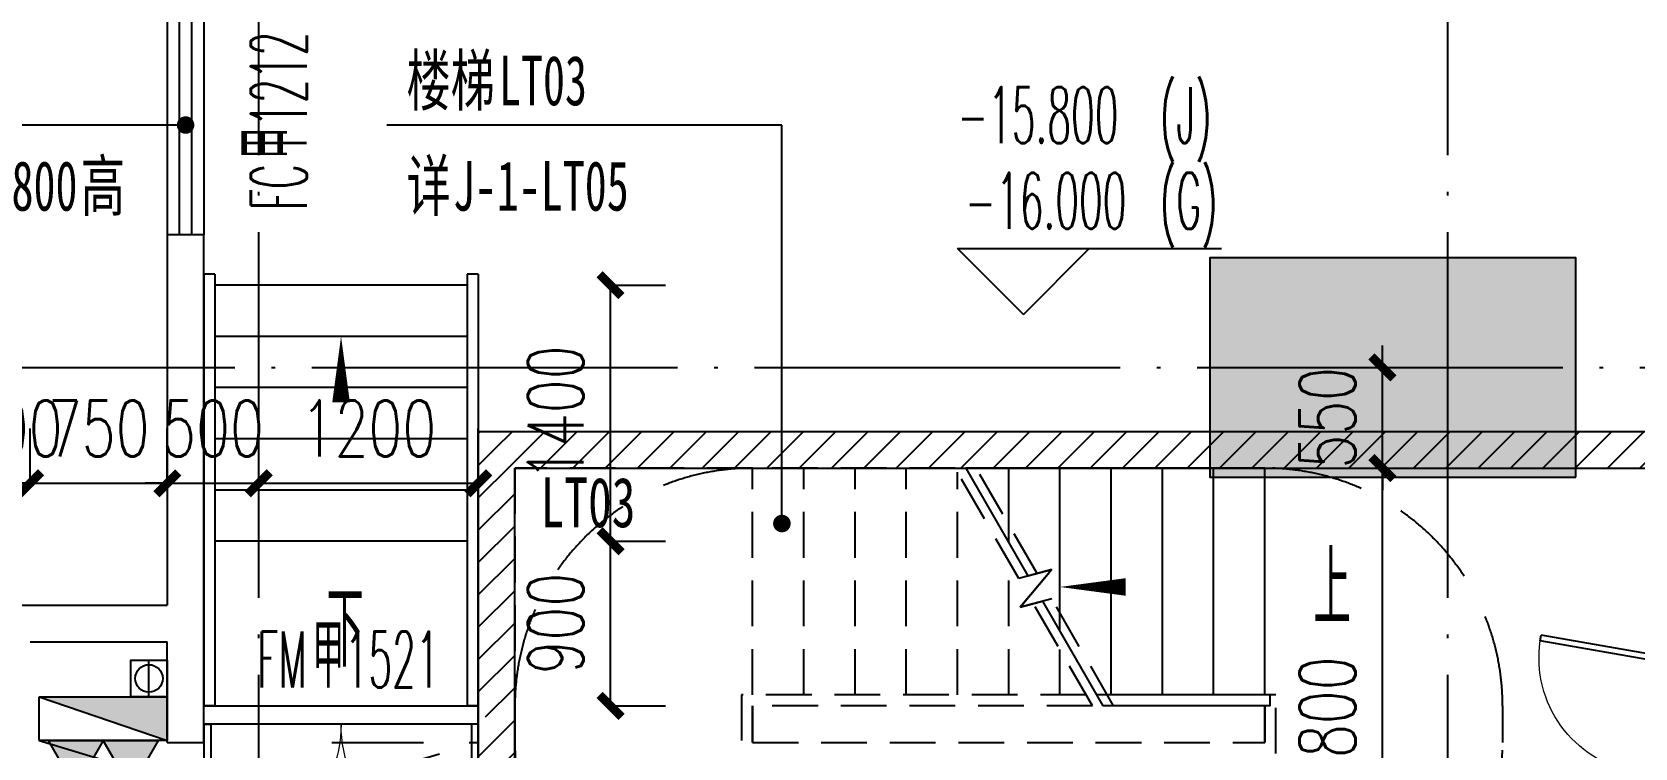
# Model space of a CAD drawing. Header units: millimetres. Extents: x 12325263 to 13848842, y -1463133 to 573208.
# Drawn here: x 12596558 to 12605320, y -1349967 to -1346053 of the extents above; entities that cross this region are included whole.
import ezdxf

# ---------------------------------------------------------------- set-up
doc = ezdxf.new("R2010")
doc.units = ezdxf.units.MM
doc.header["$LTSCALE"] = 1000
for name, pattern in [('ACAD_ISO02W100', [15, 12, -3]), ('DASHED2', [0.375, 0.25, -0.125]), ('DOTE', [2.42, 2, -0.2, 0.02, -0.2])]:
    doc.linetypes.add(name, pattern=pattern)
for name, color, linetype in [('#s-灭火器', 20, 'Continuous'), ('A-ANNO-DIMS', 83, 'Continuous'), ('A-ANNO-ELEV', 3, 'Continuous'), ('A-ANNO-IDEN', 2, 'Continuous'), ('A-ANNO-TEXT', 7, 'Continuous'), ('A-AXIS', 16, 'DOTE'), ('A-COLS', 6, 'Continuous'), ('A-WALL', 5, 'Continuous'), ('A-WALL-PATT', 8, 'Continuous'), ('A_WALL(防火墙)', 151, 'Continuous'), ('AXIS', 3, 'Continuous'), ('DIM_SYMB', 3, 'Continuous'), ('DOOR_FIRE', 1, 'Continuous'), ('DOOR_FIRE_TEXT', 7, 'Continuous'), ('EQUIP_消火栓', 7, 'Continuous'), ('PUB_DIM', 83, 'Continuous'), ('PUB_HATCH', 8, 'Continuous'), ('PUB_TEXT', 7, 'Continuous'), ('STAIR', 2, 'Continuous'), ('VPIPE-消防高', 3, 'Continuous'), ('投影线', 6, 'ACAD_ISO02W100'), ('水条件', 1, 'Continuous')]:
    doc.layers.add(name, color=color, linetype=linetype)
doc.styles.add('_TCH_DIM', font='SIMPLEX.shx', dxfattribs={"width": 0.7, "bigfont": 'GBCBIG.shx'})
doc.styles.add('_TCH_DIM_T3', font='SIMPLEX.shx', dxfattribs={"width": 0.705882, "bigfont": 'GBCBIG.shx'})
doc.styles.add('_TCH_WINDOW', font='SIMPLEX', dxfattribs={"width": 0.7, "height": 3.5, "bigfont": 'GBCBIG'})
doc.styles.add('TITXV', font='', dxfattribs={"width": 0.7})
doc.styles.add('宋体', font='', dxfattribs={"width": 0.65})
doc.styles.get('TITXV').set_extended_font_data('SimSun')
doc.styles.get('宋体').set_extended_font_data('SimSun')
doc.dimstyles.new('_TCH_ARCH&&120', dxfattribs={"dimtxt": 306, "dimasz": 120, "dimexe": 300, "dimexo": 360, "dimgap": 147, "dimtad": 1, "dimdec": 0, "dimzin": 0, "dimdsep": 46, "dimtxsty": '_TCH_DIM_T3', "dimblk": 'ARCHTICK', "dimcen": 0.09, "dimclrt": 7, "dimazin": 2, "dimtfac": 1, "dimtdec": 0, "dimtix": 1, "dimtmove": 2, "dimatfit": 3, "dimfxl": 1, "dimfxlon": 1, "dimtolj": 1, "dimtzin": 0, "dimarcsym": 0})
pattern_1 = [(45, (0, 89.76), (-88.388383, 88.388383), [])]

# ---------------------------------------------------------------- blocks, each defined once
blk = doc.blocks.new('_FZH')
blk.add_lwpolyline([(-0.5, -0.5), (0.5, -0.5), (0.5, 0.5), (-0.5, 0.5)], close=True)
at = {"layer": 'PUB_HATCH'}
blk.add_solid([(-0.5, -0.5), (0.5, -0.5), (-0.5, 0.5), (0.5, 0.5)], dxfattribs=at)
blk = doc.blocks.new('asdgadfg')
at = {"layer": 'A-COLS', "xscale": 1200, "yscale": 2000, "zscale": 2000, "rotation": 90}
blk.add_blockref('_FZH', (-300, 38000), dxfattribs=at)
blk = doc.blocks.new('管位')
at = {"layer": '水条件'}
blk.add_line((12573126, 675360.4), (12573126, 675160.4), dxfattribs=at)
blk.add_lwpolyline([(12573026, 675360.4), (12573226, 675360.4), (12573226, 675160.4), (12573026, 675160.4)], close=True, dxfattribs=at)
blk = doc.blocks.new('灭火器')
at = {"layer": '#s-灭火器', "ltscale": 1000}
for points in [[(292444.1, 59706.6), (292144.1, 59706.6), (292294.1, 59446.8)], [(292744.1, 59706.6), (292444.1, 59706.6), (292594.1, 59446.8)]]:
    blk.add_hatch(color=256, dxfattribs=at).paths.add_polyline_path(points)
for points in [[(292294.1, 59446.8), (292444.1, 59706.6), (292144.1, 59706.6)], [(292594.1, 59446.8), (292744.1, 59706.6), (292444.1, 59706.6)]]:
    blk.add_lwpolyline(points, close=True, dxfattribs=at)
blk = doc.blocks.new('$TWTSYS$00000508')
for p, q in [((-0.5, 0.5), (0.324, 1.224)), ((-0.5, 0.5), (-0.5, -0.5)), ((-0.5, -0.5), (0.5, 0.5)), ((0.5, 0.5), (-0.5, 0.5)), ((0.5, -0.5), (0.5, 0.5)), ((-0.5, -0.5), (0.5, -0.5))]:
    blk.add_line(p, q)
blk.add_solid([(0.5, -0.5), (0.5, 0.5), (-0.5, -0.5)])
blk = doc.blocks.new('消火栓')
at = {"layer": '#s-灭火器', "rotation": 180.0000000000001}
blk.add_blockref('灭火器', (12864422.1, 734931.8), dxfattribs=at)
at = {"layer": 'EQUIP_消火栓', "xscale": 700, "yscale": 240, "zscale": 700}
blk.add_blockref('$TWTSYS$00000508', (12571977.9, 675105.2), dxfattribs=at)
blk = doc.blocks.new('asdfsadfasdfsa')
at = {"layer": 'VPIPE-消防高'}
blk.add_circle((39000, 5850), 75, dxfattribs=at)
at = {"xscale": -1, "rotation": 180}
blk.add_blockref('消火栓', (-12533228, 680735.2), dxfattribs=at)
at = {"layer": '水条件', "rotation": 180.0000000000001}
blk.add_blockref('管位', (12612125.9, 681110.4), dxfattribs=at)
blk = doc.blocks.new('qlzw')
at = {"layer": 'A-AXIS'}
for p, q in [((12464366.8, 979489.8), (12464366.8, 1082089.8)), ((12470866.8, 979489.8), (12470866.8, 1082089.8)), ((12411416.8, 1033989.8), (12486866.8, 1033989.8))]:
    blk.add_line(p, q, dxfattribs=at)
blk = doc.blocks.new('_ArchTick')
at = {"color": 0, "linetype": 'ByBlock', "const_width": 0.4}
blk.add_lwpolyline([(-0.5, -0.5), (0.5, 0.5)], dxfattribs=at)
blk = doc.blocks.new('*D3316')
at = {"layer": 'A-ANNO-DIMS', "color": 0, "lineweight": -2, "transparency": 16777216}
for p, q in [((12599719, -1347436.8), (12600020, -1347436.8)), ((12599720, -1348836.8), (12599720, -1347436.8)), ((12599719, -1348836.8), (12600020, -1348836.8))]:
    blk.add_line(p, q, dxfattribs=at)
at = {"layer": 'Defpoints', "color": 0, "transparency": 16777216}
for p in [(12598936.8, -1347436.8), (12599720, -1347436.8), (12598936.8, -1348836.8)]:
    blk.add_point(p, dxfattribs=at)
at = {"layer": 'A-ANNO-DIMS', "color": 0, "lineweight": -2, "transparency": 16777216, "xscale": 120, "yscale": 120, "zscale": 120}
for p, rotation in [((12599720, -1347436.8), 90), ((12599720, -1348836.8), 270)]:
    blk.add_blockref('_ArchTick', p, dxfattribs=dict(at, rotation=rotation))
at = {"layer": 'A-ANNO-DIMS', "color": 7, "transparency": 16777216, "insert": (12599420, -1348136.8), "char_height": 306, "attachment_point": 5, "rotation": 90, "style": '_TCH_DIM_T3'}
blk.add_mtext('\\A1;1400', dxfattribs=at)
blk = doc.blocks.new('*D3317')
at = {"layer": 'A-ANNO-DIMS', "color": 0, "lineweight": -2, "transparency": 16777216}
for p, q in [((12599719, -1348836.8), (12600020, -1348836.8)), ((12599720, -1349736.8), (12599720, -1348836.8)), ((12599719, -1349736.8), (12600020, -1349736.8))]:
    blk.add_line(p, q, dxfattribs=at)
at = {"layer": 'Defpoints', "color": 0, "transparency": 16777216}
for p in [(12598936.8, -1348836.8), (12599720, -1348836.8), (12598936.8, -1349736.8)]:
    blk.add_point(p, dxfattribs=at)
at = {"layer": 'A-ANNO-DIMS', "color": 0, "lineweight": -2, "transparency": 16777216, "xscale": 120, "yscale": 120, "zscale": 120}
for p, rotation in [((12599720, -1348836.8), 90), ((12599720, -1349736.8), 270)]:
    blk.add_blockref('_ArchTick', p, dxfattribs=dict(at, rotation=rotation))
at = {"layer": 'A-ANNO-DIMS', "color": 7, "transparency": 16777216, "insert": (12599420, -1349286.8), "char_height": 306, "attachment_point": 5, "rotation": 90, "style": '_TCH_DIM_T3'}
blk.add_mtext('\\A1;900', dxfattribs=at)
blk = doc.blocks.new('*D3572')
at = {"layer": 'Defpoints', "color": 0, "transparency": 16777216}
for p in [(12603096.8, -1348436.8), (12603940, -1348436.8), (12603096.8, -1351236.8)]:
    blk.add_point(p, dxfattribs=at)
at = {"layer": 'PUB_DIM', "color": 0, "lineweight": -2, "transparency": 16777216}
for p, q in [((12603939, -1348436.8), (12604240, -1348436.8)), ((12603940, -1351236.8), (12603940, -1348436.8)), ((12603939, -1351236.8), (12604240, -1351236.8))]:
    blk.add_line(p, q, dxfattribs=at)
at = {"layer": 'PUB_DIM', "color": 0, "lineweight": -2, "transparency": 16777216, "xscale": 120, "yscale": 120, "zscale": 120}
for p, rotation in [((12603940, -1348436.8), 90), ((12603940, -1351236.8), 270)]:
    blk.add_blockref('_ArchTick', p, dxfattribs=dict(at, rotation=rotation))
at = {"layer": 'PUB_DIM', "color": 7, "transparency": 16777216, "insert": (12603640, -1349836.8), "char_height": 306, "attachment_point": 5, "rotation": 90, "style": '_TCH_DIM_T3'}
blk.add_mtext('\\A1;2800', dxfattribs=at)
blk = doc.blocks.new('*D3573')
at = {"layer": 'Defpoints', "color": 0, "transparency": 16777216}
for p in [(12603096.8, -1347886.8), (12603940, -1347886.8), (12603096.8, -1348436.8)]:
    blk.add_point(p, dxfattribs=at)
at = {"layer": 'PUB_DIM', "color": 0, "lineweight": -2, "transparency": 16777216}
for p, q in [((12603940, -1347886.8), (12603940, -1347766.8)), ((12603939, -1347886.8), (12604240, -1347886.8)), ((12603940, -1348436.8), (12603940, -1347886.8)), ((12603939, -1348436.8), (12604240, -1348436.8)), ((12603940, -1348436.8), (12603940, -1348556.8))]:
    blk.add_line(p, q, dxfattribs=at)
at = {"layer": 'PUB_DIM', "color": 0, "lineweight": -2, "transparency": 16777216, "xscale": 120, "yscale": 120, "zscale": 120}
for p, rotation in [((12603940, -1347886.8), 270), ((12603940, -1348436.8), 90)]:
    blk.add_blockref('_ArchTick', p, dxfattribs=dict(at, rotation=rotation))
at = {"layer": 'PUB_DIM', "color": 7, "transparency": 16777216, "insert": (12603640, -1348161.8), "char_height": 306, "attachment_point": 5, "rotation": 90, "style": '_TCH_DIM_T3'}
blk.add_mtext('\\A1;550', dxfattribs=at)
blk = doc.blocks.new('*D3651')
at = {"layer": 'Defpoints', "color": 0, "transparency": 16777216}
for p in [(12596546.8, -1348520), (12596346.8, -1349386.8), (12596546.8, -1349386.8)]:
    blk.add_point(p, dxfattribs=at)
at = {"layer": 'PUB_DIM', "color": 0, "lineweight": -2, "transparency": 16777216}
for p, q in [((12596346.8, -1348521), (12596346.8, -1348220)), ((12596546.8, -1348521), (12596546.8, -1348220)), ((12596346.8, -1348520), (12596226.8, -1348520)), ((12596346.8, -1348520), (12596546.8, -1348520)), ((12596546.8, -1348520), (12596666.8, -1348520))]:
    blk.add_line(p, q, dxfattribs=at)
at = {"layer": 'PUB_DIM', "color": 0, "lineweight": -2, "transparency": 16777216, "xscale": 120, "yscale": 120, "zscale": 120}
blk.add_blockref('_ArchTick', (12596346.8, -1348520), dxfattribs=at)
at = {"layer": 'PUB_DIM', "color": 0, "lineweight": -2, "transparency": 16777216, "xscale": 120, "yscale": 120, "zscale": 120, "rotation": 180}
blk.add_blockref('_ArchTick', (12596546.8, -1348520), dxfattribs=at)
at = {"layer": 'PUB_DIM', "color": 7, "transparency": 16777216, "insert": (12596446.8, -1348220), "char_height": 306, "attachment_point": 5, "style": '_TCH_DIM_T3'}
blk.add_mtext('\\A1;200', dxfattribs=at)
blk = doc.blocks.new('*D3652')
at = {"layer": 'Defpoints', "color": 0, "transparency": 16777216}
for p in [(12597296.8, -1348520), (12596546.8, -1349386.8), (12597296.8, -1349386.8)]:
    blk.add_point(p, dxfattribs=at)
at = {"layer": 'PUB_DIM', "color": 0, "lineweight": -2, "transparency": 16777216}
for p, q in [((12596546.8, -1348521), (12596546.8, -1348220)), ((12597296.8, -1348521), (12597296.8, -1348220)), ((12596546.8, -1348520), (12596426.8, -1348520)), ((12596546.8, -1348520), (12597296.8, -1348520)), ((12597296.8, -1348520), (12597416.8, -1348520))]:
    blk.add_line(p, q, dxfattribs=at)
at = {"layer": 'PUB_DIM', "color": 0, "lineweight": -2, "transparency": 16777216, "xscale": 120, "yscale": 120, "zscale": 120}
blk.add_blockref('_ArchTick', (12596546.8, -1348520), dxfattribs=at)
at = {"layer": 'PUB_DIM', "color": 0, "lineweight": -2, "transparency": 16777216, "xscale": 120, "yscale": 120, "zscale": 120, "rotation": 180}
blk.add_blockref('_ArchTick', (12597296.8, -1348520), dxfattribs=at)
at = {"layer": 'PUB_DIM', "color": 7, "transparency": 16777216, "insert": (12596921.8, -1348220), "char_height": 306, "attachment_point": 5, "style": '_TCH_DIM_T3'}
blk.add_mtext('\\A1;750', dxfattribs=at)
blk = doc.blocks.new('*D3653')
at = {"layer": 'Defpoints', "color": 0, "transparency": 16777216}
for p in [(12597796.8, -1348520), (12597296.8, -1349386.8), (12597796.8, -1349386.8)]:
    blk.add_point(p, dxfattribs=at)
at = {"layer": 'PUB_DIM', "color": 0, "lineweight": -2, "transparency": 16777216}
for p, q in [((12597296.8, -1348521), (12597296.8, -1348220)), ((12597796.8, -1348521), (12597796.8, -1348220)), ((12597296.8, -1348520), (12597176.8, -1348520)), ((12597296.8, -1348520), (12597796.8, -1348520)), ((12597796.8, -1348520), (12597916.8, -1348520))]:
    blk.add_line(p, q, dxfattribs=at)
at = {"layer": 'PUB_DIM', "color": 0, "lineweight": -2, "transparency": 16777216, "xscale": 120, "yscale": 120, "zscale": 120}
blk.add_blockref('_ArchTick', (12597296.8, -1348520), dxfattribs=at)
at = {"layer": 'PUB_DIM', "color": 0, "lineweight": -2, "transparency": 16777216, "xscale": 120, "yscale": 120, "zscale": 120, "rotation": 180}
blk.add_blockref('_ArchTick', (12597796.8, -1348520), dxfattribs=at)
at = {"layer": 'PUB_DIM', "color": 7, "transparency": 16777216, "insert": (12597546.8, -1348220), "char_height": 306, "attachment_point": 5, "style": '_TCH_DIM_T3'}
blk.add_mtext('\\A1;500', dxfattribs=at)
blk = doc.blocks.new('*D3654')
at = {"layer": 'Defpoints', "color": 0, "transparency": 16777216}
for p in [(12598996.8, -1348520), (12597796.8, -1349386.8), (12598996.8, -1349386.8)]:
    blk.add_point(p, dxfattribs=at)
at = {"layer": 'PUB_DIM', "color": 0, "lineweight": -2, "transparency": 16777216}
for p, q in [((12597796.8, -1348521), (12597796.8, -1348220)), ((12598996.8, -1348521), (12598996.8, -1348220)), ((12597796.8, -1348520), (12598996.8, -1348520))]:
    blk.add_line(p, q, dxfattribs=at)
at = {"layer": 'PUB_DIM', "color": 0, "lineweight": -2, "transparency": 16777216, "xscale": 120, "yscale": 120, "zscale": 120, "rotation": 180}
blk.add_blockref('_ArchTick', (12597796.8, -1348520), dxfattribs=at)
at = {"layer": 'PUB_DIM', "color": 0, "lineweight": -2, "transparency": 16777216, "xscale": 120, "yscale": 120, "zscale": 120}
blk.add_blockref('_ArchTick', (12598996.8, -1348520), dxfattribs=at)
at = {"layer": 'PUB_DIM', "color": 7, "transparency": 16777216, "insert": (12598396.8, -1348220), "char_height": 306, "attachment_point": 5, "style": '_TCH_DIM_T3'}
blk.add_mtext('\\A1;1200', dxfattribs=at)
blk = doc.blocks.new('$DorLib2D$00000002')
for p, q in [((-0.5, 0), (-0.5, 0.4875)), ((-0.475, 0.4875), (-0.5, 0.4875)), ((-0.475, 0), (-0.475, 0.4875)), ((0.475, 0), (0.475, 0.4875)), ((0.475, 0.4875), (0.5, 0.4875)), ((0.5, 0), (0.5, 0.4875)), ((-0.5, 0), (-0.475, 0)), ((0.5, 0), (0.475, 0))]:
    blk.add_line(p, q)
at = {"lineweight": 13}
for centre, start, end in [((-0.4875, 0), 0, 88.53072), ((0.4875, 0), 91.46928, 180)]:
    blk.add_arc(centre, 0.4875, start, end, dxfattribs=at)
blk = doc.blocks.new('$WINLIB2D$00000001')
at = {"color": 0}
for points in [[(-0.5, 0.5), (-0.5, -0.5)], [(-0.5, 0.5), (0.5, 0.5)], [(0.5, -0.5), (0.5, 0.5)], [(0.5, 0.1667), (-0.5, 0.1667)], [(0.5, -0.1667), (-0.5, -0.1667)], [(-0.5, -0.5), (0.5, -0.5)]]:
    blk.add_lwpolyline(points, dxfattribs=at)

msp = doc.modelspace()

# ---------------------------------------------------------------- hatches: boundary and pattern name
at = {"layer": 'A-WALL-PATT'}
h = msp.add_hatch(dxfattribs=at)
h.set_pattern_fill('ANSI37', color=252, scale=400)
h.set_pattern_definition([(45, (0, 0), (-449.012806, 449.012806), []), (135, (0, 0), (-449.012806, -449.012806), [])])
h.paths.add_polyline_path([(12504241.6, -1283958), (12637591.6, -1283958), (12637591.6, -1405608), (12504241.6, -1405608)])
h.paths.add_polyline_path([(12536667.4, -1284257.5), (12508912.2, -1303721.7), (12510476.6, -1305952.6), (12510476.6, -1360683.5), (12523697, -1360697.5), (12523657.2, -1398386.8), (12613949.5, -1398386.7), (12628138.6, -1317575.9), (12611264, -1314613), (12574996.8, -1314613), (12574997.8, -1307236.8), (12568296.8, -1307236.8), (12568296.8, -1310085.9), (12554779.2, -1310084.1)], flags=16)
h = msp.add_hatch(dxfattribs=at)
h.set_pattern_fill('普通砖', color=256, scale=50, style=0)
h.set_pattern_definition(pattern_1)
h.paths.add_polyline_path([(12599063.5, -1349836.8), (12599196.8, -1349836.8), (12599196.8, -1348436.8), (12598996.8, -1348236.8), (12598996.8, -1349736.8)])
h = msp.add_hatch(dxfattribs=at)
h.set_pattern_fill('普通砖', color=256, scale=50, style=0)
h.set_pattern_definition(pattern_1)
h.paths.add_polyline_path([(12598996.8, -1348236.8), (12599196.8, -1348436.8), (12605510.6, -1348436.8), (12605748.7, -1348236.8)])
h = msp.add_hatch(dxfattribs=at)
h.set_pattern_fill('普通砖', color=256, scale=50, style=0)
h.set_pattern_definition(pattern_1)
h.paths.add_polyline_path([(12599130.2, -1351336.8), (12599196.8, -1351236.8), (12599196.8, -1349836.8), (12599063.5, -1349836.8), (12598996.8, -1349936.8), (12598996.8, -1351336.8)])

# ---------------------------------------------------------------- linework, layer by layer
at = {"layer": 'A-ANNO-ELEV'}
for p, q in [((12601977.3, -1347596.6), (12601617.3, -1347236.6)), ((12601617.3, -1347236.6), (12603059.4, -1347236.6)), ((12601977.3, -1347596.6), (12602337.3, -1347236.6))]:
    msp.add_line(p, q, dxfattribs=at)
at = {"layer": 'A-ANNO-IDEN'}
for p, q in [((12600656.8, -1346561.8), (12598496.8, -1346561.8)), ((12600656.8, -1348740), (12600656.8, -1346561.8))]:
    msp.add_line(p, q, dxfattribs=at)
at = {"layer": 'A-ANNO-IDEN', "const_width": 48}
msp.add_lwpolyline([(12600656.8, -1348764, 1), (12600656.8, -1348716, 1)], format="xyb", close=True, dxfattribs=at)
at = {"layer": 'A-WALL'}
for p, q in [((12597496.8, -1347161.8), (12597296.8, -1347161.8)), ((12597296.8, -1347161.8), (12597296.8, -1349186.8)), ((12597496.8, -1349286.8), (12597496.8, -1347161.8)), ((12596346.8, -1349186.8), (12597296.8, -1349186.8)), ((12597496.8, -1349736.8), (12597496.8, -1349286.8)), ((12596546.8, -1349386.8), (12597296.8, -1349386.8)), ((12597296.8, -1349936.8), (12597296.8, -1349386.8)), ((12597496.8, -1349936.8), (12597496.8, -1349736.8)), ((12598996.8, -1349936.8), (12598996.8, -1349736.8)), ((12597296.8, -1349936.8), (12597496.8, -1349936.8))]:
    msp.add_line(p, q, dxfattribs=at)
at = {"layer": 'A_WALL(防火墙)'}
for p, q in [((12598996.8, -1349736.8), (12598996.8, -1348236.8)), ((12598996.8, -1348236.8), (12605748.7, -1348236.8)), ((12599196.8, -1349836.8), (12599196.8, -1348436.8)), ((12599196.8, -1348436.8), (12605510.6, -1348436.8)), ((12599196.8, -1351236.8), (12599196.8, -1349836.8)), ((12598996.8, -1351336.8), (12598996.8, -1349936.8))]:
    msp.add_line(p, q, dxfattribs=at)
at = {"layer": 'AXIS'}
for p, q in [((12596770, -1346561.8), (12595579, -1346561.8)), ((12597396.8, -1346561.8), (12596770, -1346561.8))]:
    msp.add_line(p, q, dxfattribs=at)
at = {"layer": 'AXIS', "const_width": 48}
msp.add_lwpolyline([(12597420.8, -1346561.8, 1), (12597372.8, -1346561.8, 1)], format="xyb", close=True, dxfattribs=at)
at = {"layer": 'DIM_SYMB'}
for points in [[(12598246.8, -1348976.8, 0, 0, 0), (12598246.8, -1347716.8, 0, 96, 0), (12598246.8, -1348076.8, 0, 0, 0)], [(12603436.8, -1349086.8, 0, 0, 0), (12602176.8, -1349086.8, 0, 96, 0), (12602536.8, -1349086.8, 0, 0, 0)]]:
    msp.add_lwpolyline(points, format="xyseb", dxfattribs=at)
at = {"layer": 'DOOR_FIRE'}
msp.add_lwpolyline([(12597496.8, -1349736.8), (12598996.8, -1349736.8), (12598996.8, -1349836.8), (12597496.8, -1349836.8)], close=True, dxfattribs=at)
at = {"layer": 'STAIR'}
for p, q in [((12597496.8, -1347376.8), (12597496.8, -1349736.8)), ((12597556.8, -1347376.8), (12597496.8, -1347376.8)), ((12597556.8, -1347376.8), (12597556.8, -1349736.8)), ((12598936.8, -1347376.8), (12598936.8, -1349736.8)), ((12598996.8, -1347376.8), (12598936.8, -1347376.8)), ((12598996.8, -1347376.8), (12598996.8, -1349736.8)), ((12597496.8, -1347436.8), (12597496.8, -1348836.8)), ((12598936.8, -1347436.8), (12597556.8, -1347436.8)), ((12598996.8, -1347436.8), (12598996.8, -1348836.8)), ((12598936.8, -1347716.8), (12597556.8, -1347716.8)), ((12598936.8, -1347996.8), (12597556.8, -1347996.8)), ((12598936.8, -1348276.8), (12597556.8, -1348276.8)), ((12603296.8, -1348436.8), (12601661.5, -1348436.8)), ((12601661.5, -1348436.8), (12602001.9, -1349026.3)), ((12601896.8, -1348844.3), (12601896.8, -1348436.8)), ((12602176.8, -1349329.3), (12602176.8, -1348436.8)), ((12602456.8, -1349676.8), (12602456.8, -1348436.8)), ((12602736.8, -1349676.8), (12602736.8, -1348436.8)), ((12603016.8, -1349676.8), (12603016.8, -1348436.8)), ((12603296.8, -1349676.8), (12603296.8, -1348436.8)), ((12598936.8, -1348556.8), (12597556.8, -1348556.8)), ((12598936.8, -1348836.8), (12597556.8, -1348836.8)), ((12602132.3, -1348991.3), (12601959.4, -1349197.4)), ((12602001.9, -1349026.3), (12602132.3, -1348991.3)), ((12601959.4, -1349197.4), (12602081.7, -1349164.6)), ((12602081.7, -1349164.6), (12602412.1, -1349736.8)), ((12603326.8, -1349676.8), (12602377.5, -1349676.8)), ((12603326.8, -1349736.8), (12603326.8, -1349676.8)), ((12597556.8, -1349736.8), (12597496.8, -1349736.8)), ((12598996.8, -1349736.8), (12598936.8, -1349736.8)), ((12603296.8, -1349736.8), (12602412.1, -1349736.8)), ((12603326.8, -1349736.8), (12602412.1, -1349736.8))]:
    msp.add_line(p, q, dxfattribs=at)
at = {"layer": '投影线', "color": 252, "linetype": 'DASHED2'}
for p, q in [((12600496.8, -1348436.8), (12599196.8, -1348436.8)), ((12599196.8, -1348436.8), (12599196.8, -1351236.8)), ((12601603.8, -1348436.8), (12600496.8, -1348436.8)), ((12600496.8, -1349676.8), (12600496.8, -1348436.8)), ((12600496.8, -1349676.8), (12600496.8, -1348436.8)), ((12600776.8, -1349676.8), (12600776.8, -1348436.8)), ((12601056.8, -1349676.8), (12601056.8, -1348436.8)), ((12601336.8, -1349676.8), (12601336.8, -1348436.8)), ((12601951.9, -1349039.7), (12601603.8, -1348436.8)), ((12601616.8, -1349676.8), (12601616.8, -1348459.3)), ((12603296.8, -1348436.8), (12601719.3, -1348436.8)), ((12602051.9, -1349012.9), (12601719.3, -1348436.8)), ((12601896.8, -1348744.3), (12601896.8, -1348436.8)), ((12602176.8, -1349229.3), (12602176.8, -1348436.8)), ((12602456.8, -1349676.8), (12602456.8, -1348436.8)), ((12602736.8, -1349676.8), (12602736.8, -1348436.8)), ((12603016.8, -1349676.8), (12603016.8, -1348436.8)), ((12603296.8, -1349676.8), (12603296.8, -1348436.8)), ((12601896.8, -1349676.8), (12601896.8, -1348944.3)), ((12602132.3, -1348991.3), (12601951.9, -1349039.7)), ((12601959.4, -1349197.4), (12602132.3, -1348991.3)), ((12602131.7, -1349151.2), (12601959.4, -1349197.4)), ((12602469.8, -1349736.8), (12602131.7, -1349151.2)), ((12602354.4, -1349736.8), (12602031.7, -1349178)), ((12602176.8, -1349676.8), (12602176.8, -1349429.3)), ((12602319.7, -1349676.8), (12600436.8, -1349676.8)), ((12600436.8, -1349676.8), (12600436.8, -1349996.8)), ((12603356.8, -1349676.8), (12602435.2, -1349676.8)), ((12603356.8, -1349996.8), (12603356.8, -1349676.8)), ((12602354.4, -1349736.8), (12600496.8, -1349736.8)), ((12602354.4, -1349736.8), (12600496.8, -1349736.8)), ((12600496.8, -1349736.8), (12600496.8, -1349936.8)), ((12600496.8, -1349936.8), (12600496.8, -1349736.8)), ((12603296.8, -1349736.8), (12602469.8, -1349736.8)), ((12603296.8, -1349736.8), (12602469.8, -1349736.8)), ((12603296.8, -1349936.8), (12603296.8, -1349736.8)), ((12603296.8, -1349736.8), (12603296.8, -1349936.8)), ((12600496.8, -1349936.8), (12603296.8, -1349936.8)), ((12600496.8, -1349936.8), (12603296.8, -1349936.8))]:
    msp.add_line(p, q, dxfattribs=at)
at = {"layer": '投影线', "color": 252, "linetype": 'DASHED2', "ltscale": 2}
for points in [[(12600496.8, -1348436.8, 0.414214), (12599196.9, -1349736.7), (12599196.9, -1349936.7, 0.414214), (12600496.8, -1351236.6)], [(12603296.8, -1348436.8, -0.414214), (12604596.7, -1349736.7), (12604596.7, -1349936.7, -0.414214), (12603296.8, -1351236.6)]]:
    msp.add_lwpolyline(points, format="xyb", dxfattribs=at)
at = {"layer": '投影线', "linetype": 'DASHED2', "ltscale": 2}
msp.add_lwpolyline([(12598196.8, -1349936.8), (12598996.8, -1349936.8), (12598996.8, -1352036.8), (12598196.8, -1352036.8)], close=True, dxfattribs=at)
msp.add_lwpolyline([(12598196.8, -1352036.8), (12598305.8, -1350139.2), (12598996.8, -1349936.8)], dxfattribs=at)

# ---------------------------------------------------------------- block references
for name, p in [('asdgadfg', (12604296.8, -1385886.8)), ('asdfsadfasdfsa', (12558196.8, -1355436.8))]:
    msp.add_blockref(name, p)
at = {"layer": 'A_WALL(防火墙)'}
msp.add_blockref('qlzw', (133430, -2381876.5), dxfattribs=at)
at = {"layer": 'DOOR_FIRE', "zscale": 200}
for name, p, xscale, yscale, rotation in [('$WINLIB2D$00000001', (12597396.8, -1346561.8), -1200, 200, 89.9999999998528), ('$DorLib2D$00000002', (12605320.1, -1350099.6), -1300, 1300, 80.04131922509636), ('$DorLib2D$00000002', (12598246.8, -1349836.8), 1500, -1500, 359.9999999999137)]:
    msp.add_blockref(name, p, dxfattribs=dict(at, xscale=xscale, yscale=yscale, rotation=rotation))

# ---------------------------------------------------------------- texts
at = {"layer": 'A-ANNO-TEXT'}
for s, height, style, width, p in [('楼梯', 271.9, '宋体', 0.65, (12598604.8, -1346453.8)), ('LT03', 271.9, '宋体', 0.65, (12599110.3, -1346453.8)), ('-15.800', 306, '_TCH_DIM', 0.494118, (12601615.7, -1346660.6)), ('(J)', 306, '_TCH_DIM', 0.494118, (12602722.1, -1346660.6)), ('详', 271.9, '宋体', 0.65, (12598604.8, -1347029.8)), ('J-1-LT05', 271.9, '宋体', 0.65, (12598857.6, -1347029.8)), ('(G)', 306, '_TCH_DIM', 0.494118, (12602722.1, -1347128.6)), ('-16.000', 306, '_TCH_DIM', 0.494118, (12601658.9, -1347128.6)), ('LT03', 271.9, 'TITXV', 0.7, (12599338.2, -1348760))]:
    msp.add_text(s, height=height, dxfattribs=dict(at, style=style, width=width)).set_placement(p)
at = {"layer": 'DOOR_FIRE_TEXT', "style": '_TCH_WINDOW'}
for s, height, width, p in [('1212', 306, 0.494118, (12598059.2, -1346570.5)), ('甲', 347.2, 0.7, (12598059.2, -1346747.5)), ('FC', 306, 0.494118, (12598059.2, -1347028.3))]:
    msp.add_text(s, height=height, rotation=90, dxfattribs=dict(at, width=width)).set_placement(p)
for s, height, width, p in [('FM', 306, 0.494118, (12597787.6, -1349636.9)), ('甲', 347.2, 0.7, (12598090, -1349636.9)), ('1521', 306, 0.494118, (12598266.9, -1349636.9))]:
    msp.add_text(s, height=height, dxfattribs=dict(at, width=width)).set_placement(p)
at = {"layer": 'PUB_TEXT'}
for s, height, style, width, p in [('800', 271.9, '宋体', 0.65, (12596445.3, -1347029.8)), ('高', 271.9, '宋体', 0.65, (12596824.4, -1347029.8)), ('上', 405.1, '_TCH_DIM', 0.7, (12603562.8, -1349296.8)), ('下', 405.1, '_TCH_DIM', 0.7, (12598167.1, -1349522.8))]:
    msp.add_text(s, height=height, dxfattribs=dict(at, style=style, width=width)).set_placement(p)

# ---------------------------------------------------------------- dimensions: what is measured, and where the dimension line sits
at = {"layer": 'A-ANNO-DIMS'}
for p1, p2, picture, middle in [((12598936.8, -1348836.8), (12598936.8, -1347436.8), '*D3316', (12599420, -1348136.8)), ((12598936.8, -1349736.8), (12598936.8, -1348836.8), '*D3317', (12599420, -1349286.8))]:
    dim = msp.add_aligned_dim(p1=p1, p2=p2, distance=-783.2, dimstyle='_TCH_ARCH&&120', dxfattribs=at)
    dim.commit()
    dim.dimension.update_dxf_attribs({"geometry": picture, "text_midpoint": middle})
at = {"layer": 'PUB_DIM'}
for p1, p2, distance, picture, middle in [((12603096.8, -1348436.8), (12603096.8, -1347886.8), -843.2, '*D3573', (12603640, -1348161.8)), ((12596346.8, -1349386.8), (12596546.8, -1349386.8), 866.8, '*D3651', (12596446.8, -1348220)), ((12596546.8, -1349386.8), (12597296.8, -1349386.8), 866.8, '*D3652', (12596921.8, -1348220)), ((12597296.8, -1349386.8), (12597796.8, -1349386.8), 866.8, '*D3653', (12597546.8, -1348220)), ((12597796.8, -1349386.8), (12598996.8, -1349386.8), 866.8, '*D3654', (12598396.8, -1348220)), ((12603096.8, -1351236.8), (12603096.8, -1348436.8), -843.2, '*D3572', (12603640, -1349836.8))]:
    dim = msp.add_aligned_dim(p1=p1, p2=p2, distance=distance, dimstyle='_TCH_ARCH&&120', dxfattribs=at)
    dim.commit()
    dim.dimension.update_dxf_attribs({"geometry": picture, "text_midpoint": middle})

doc.saveas('drawing.dxf')
